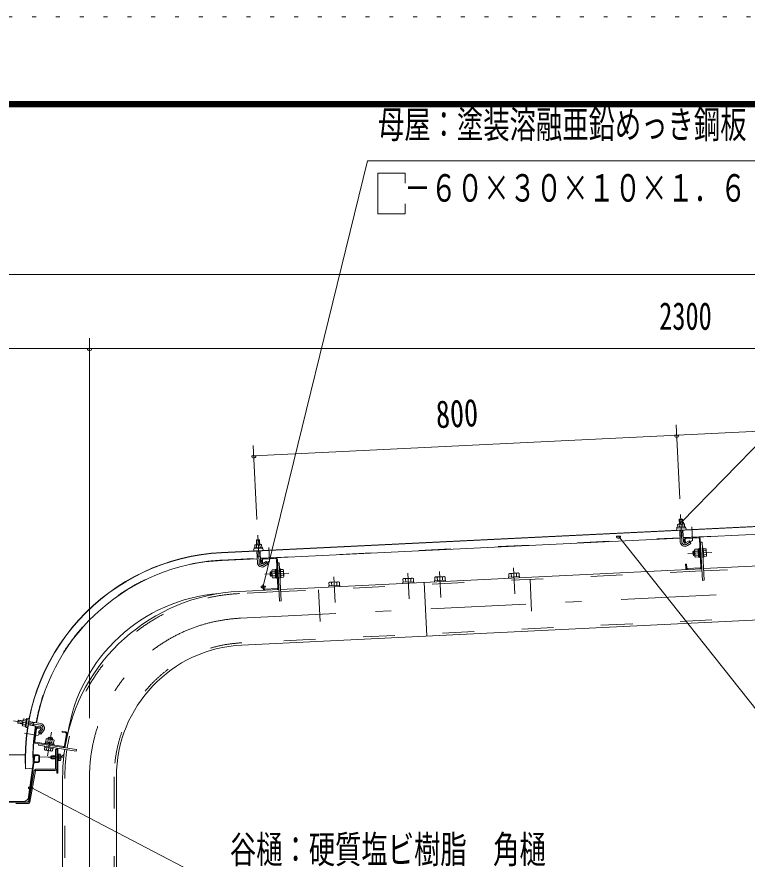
# Model space of a CAD drawing. Units: millimetres, scale not verified. Extents: x -34836 to 34836, y -16800 to 16800.
# Drawn here: x 21941 to 27460, y 10433 to 16800 of the extents above; entities that cross this region are included whole.
import ezdxf
from ezdxf.enums import TextEntityAlignment as Align

# ---------------------------------------------------------------- set-up
doc = ezdxf.new("R2010")
doc.units = ezdxf.units.MM
doc.header["$LTSCALE"] = 60
for name, pattern in [('USER2', [10, 4, -6]), ('USER3', [24, 12, -5, 2, -5]), ('USER4', [3, 0.5, -2.5])]:
    doc.linetypes.add(name, pattern=pattern)
for name, color, linetype, lineweight in [('0-6_2-02BOLD', 7, 'Continuous', 18), ('0-7_2-12HIDDEN', 3, 'USER2', 18), ('0-8_2-22CENTER', 3, 'USER3', 18), ('0-9_2-42THIN', 4, 'Continuous', 18), ('0-A_2-52DIM', 3, 'Continuous', 18), ('0-C_F-F1PAPER', 5, 'Continuous', 18), ('0-D_F-E_J_ADD', 5, 'USER4', 18)]:
    doc.layers.add(name, color=color, linetype=linetype, lineweight=lineweight)
doc.styles.add('ＭＳ ゴシック', font='')
doc.styles.get('ＭＳ ゴシック').set_extended_font_data('MS Gothic')

msp = doc.modelspace()

# ---------------------------------------------------------------- linework, layer by layer
at = {"layer": '0-6_2-02BOLD'}
for p, q in [((23487.19, 12749.19), (31529.55, 13142.53)), ((26970.96, 13001.83), (26972.69, 12966.62)), ((26977.81, 12861.85), (30150.01, 13016.99)), ((26948.83, 12942.93), (26947.82, 12963.39)), ((26973.78, 12964.66), (26974.77, 12944.19)), ((26951.01, 12918.61), (26955.32, 12830.46)), ((26953.11, 12875.51), (26977.09, 12876.7)), ((26979.28, 12831.63), (26974.97, 12919.78)), ((26998.91, 12856.47), (27093.18, 12861.08)), ((23774.78, 12845.51), (23750.81, 12844.34)), ((23751.64, 12807.07), (23752.65, 12786.61)), ((23778.59, 12787.88), (23777.59, 12808.34)), ((23781.63, 12705.53), (26953.84, 12860.68)), ((27008.46, 12803.15), (27034.67, 12820.05)), ((27099.89, 12855), (27110.36, 12640.86)), ((27107.61, 12828.14), (27120.4, 12828.76)), ((23754.82, 12762.29), (23759.14, 12674.14)), ((23783.11, 12675.31), (23778.8, 12763.46)), ((27090, 12762.22), (27066.81, 12761.09)), ((27089.21, 12778.39), (27097.2, 12778.78)), ((27090.35, 12755.22), (27098.73, 12747.62)), ((27099.12, 12739.63), (27090.73, 12747.23)), ((27097.07, 12781.58), (27103.46, 12781.89)), ((27149.14, 12765.11), (27129.96, 12764.18)), ((30313.56, 12784.71), (27130.17, 12629.01)), ((27131.43, 12734.19), (27150.61, 12735.13)), ((23757.66, 12704.35), (23490.03, 12691.27)), ((23756.94, 12719.2), (23780.9, 12720.38)), ((23897, 12704.76), (23802.72, 12700.15)), ((23914.19, 12484.54), (23903.71, 12698.69)), ((27057.56, 12729.58), (27065.55, 12729.98)), ((27068.28, 12731.1), (27091.47, 12732.23)), ((27092.2, 12717.24), (27069.02, 12716.1)), ((23812.28, 12646.83), (23838.5, 12663.73)), ((23932.85, 12626.83), (23926.46, 12626.51)), ((23933.77, 12607.86), (23952.96, 12608.8)), ((27117.38, 12628.38), (23933.99, 12472.69)), ((27104.28, 12634.15), (27010, 12629.54)), ((23861.37, 12573.27), (23859.82, 12605.23)), ((23870.64, 12604.77), (23893.82, 12605.9)), ((23895.28, 12575.92), (23872.1, 12574.79)), ((23894.16, 12598.9), (23902.55, 12591.3)), ((23894.56, 12590.91), (23902.94, 12583.31)), ((23954.42, 12578.81), (23935.24, 12577.87)), ((23935.98, 12562.87), (23955.18, 12563.82)), ((24878.85, 12551.34), (24880.04, 12526.99)), ((24919.24, 12528.9), (24918.06, 12553.26)), ((25119.75, 12538.71), (25118.55, 12563.06)), ((25157.77, 12564.98), (25158.96, 12540.63)), ((25177.37, 12565.94), (25178.57, 12541.59)), ((25679.08, 12566.06), (25677.88, 12590.42)), ((25717.1, 12592.34), (25718.29, 12567.98)), ((25736.71, 12593.3), (25737.89, 12568.94)), ((25740.64, 12569.07), (25741.03, 12561.08)), ((24298.36, 12498.54), (24298.75, 12490.55)), ((24320.7, 12499.63), (24319.51, 12523.98)), ((24358.72, 12525.9), (24359.92, 12501.55)), ((24379.53, 12502.51), (24378.33, 12526.86)), ((25019.89, 12525.8), (25039.74, 12119.88)), ((25181.3, 12541.72), (25181.69, 12533.73)), ((23921.2, 12472.07), (23621.56, 12457.4)), ((23813.82, 12473.23), (23908.09, 12477.84)), ((23641.42, 12051.5), (30185.67, 12371.56)), ((21989.45, 11480.14), (22009.68, 11476.93)), ((22030.59, 11472.62), (22120.78, 11458.34)), ((22068.86, 11466.55), (22065.1, 11442.85)), ((22005.62, 11451.28), (21985.38, 11454.48)), ((22117.03, 11434.64), (22026.47, 11448.98)), ((22083.91, 11418.82), (22069.14, 11325.58)), ((22075.46, 11324.58), (22090.23, 11417.82)), ((22097.55, 11423.14), (22124.41, 11418.88)), ((22177.72, 11340), (22174.09, 11317.07)), ((22177.18, 11342.9), (22178.42, 11350.8)), ((22203.74, 11312.37), (22207.37, 11335.3)), ((22299.87, 11289.04), (22314.63, 11382.28)), ((22320.95, 11381.28), (22306.19, 11288.03)), ((22080.78, 11317.26), (22292.54, 11283.72)), ((22106.64, 11306.68), (22104.65, 11294.04)), ((22149.07, 11280.53), (22150.07, 11286.85)), ((22167.83, 11277.55), (22164.83, 11258.58)), ((22181.01, 11315.97), (22187.66, 11306.81)), ((22195.57, 11305.56), (22188.91, 11314.72)), ((22194.47, 11253.89), (22197.48, 11272.86)), ((22212.31, 11270.51), (22209.29, 11251.54)), ((21576.61, 11223.07), (22003.6, 11223.07)), ((22070.95, 11214.39), (22029.49, 10903.78)), ((22063.61, 11223.07), (22102.11, 11223.07)), ((22071.56, 11173.6), (22076.9, 11213.6)), ((22102.11, 11217.07), (22080.86, 11217.07)), ((22106.11, 11213.07), (22106.11, 11173.07)), ((22112.11, 11173.07), (22112.11, 11213.07)), ((22112.11, 11205.72), (22197.71, 11204.97)), ((22232.91, 11215.07), (22201.71, 11215.07)), ((22271.69, 11214.62), (22257.71, 11214.62)), ((22032.42, 10880.43), (22069.69, 11159.6)), ((22073.65, 11163.07), (22102.11, 11163.07)), ((22102.11, 11169.07), (22075.52, 11169.07)), ((22257.71, 11178.07), (22251.31, 11178.07)), ((22257.71, 11191.52), (22271.69, 11191.52)), ((22005.98, 11116.89), (22065.9, 11119.82)), ((22030.4, 10864.72), (22072.42, 11103.01)), ((22081.48, 11101.42), (22039.46, 10863.13)), ((22230.91, 11112.27), (22083.45, 11112.27)), ((22083.45, 11103.07), (22230.91, 11103.07)), ((22286.9, 11055.89), (22286.9, 8043.89)), ((22693.3, 8043.89), (22693.3, 11055.89)), ((21551.79, 10863.07), (22028.43, 10863.07)), ((21590.37, 10869.07), (21989.84, 10869.07)), ((22028.43, 10853.87), (21934.11, 10853.87))]:
    msp.add_line(p, q, dxfattribs=at)
for points in [[(31313.45, 13073.89), (31532.38, 13084.6), (31529.45, 13144.53), (23487.1, 12751.19)], [(26948.71, 12965.45), (26946.99, 13000.66), (26970.96, 13001.83), (26968.87, 13003.73), (26948.89, 13002.76), (26946.99, 13000.66)], [(26987.75, 12944.83), (26986.75, 12965.3), (26983.17, 12967.14), (26938.23, 12964.93), (26934.85, 12962.76), (26935.85, 12942.29)], [(23739.67, 12785.97), (23738.68, 12806.44), (23742.04, 12808.61), (23787, 12810.82), (23790.57, 12808.97), (23791.58, 12788.51)], [(23776.5, 12810.3), (23774.78, 12845.51), (23772.68, 12847.41), (23752.72, 12846.44), (23750.81, 12844.34), (23752.53, 12809.13)], [(26986.43, 12849.45), (26987.75, 12822.28), (26994.14, 12822.6), (26992.81, 12849.76)], [(27034.67, 12820.05), (27021.68, 12840.22), (26995.47, 12823.33)], [(27120.4, 12828.76), (27134.46, 12541.11), (27121.68, 12540.49), (27106.28, 12855.31)], [(27063.99, 12761.94), (27056, 12761.55), (27050.29, 12755.27), (27051.28, 12735.29), (27057.56, 12729.58), (27056, 12761.55)], [(27069.02, 12716.1), (27066, 12720.79), (27063.54, 12771.13), (27066.08, 12776.08), (27089.26, 12777.22)], [(27100.26, 12716.46), (27092.26, 12716.07), (27089.21, 12778.39)], [(27097.07, 12781.58), (27100.39, 12713.66), (27106.78, 12713.97)], [(27125.96, 12714.91), (27132.35, 12715.23), (27129.03, 12783.14), (27122.63, 12782.84)], [(27129.23, 12779.17), (27148.41, 12780.11), (27151.43, 12775.43), (27153.89, 12725.09), (27151.35, 12720.14), (27132.15, 12719.2)], [(23796.64, 12693.44), (23797.97, 12666.28), (23791.56, 12665.96), (23790.24, 12693.13)], [(23838.5, 12663.73), (23825.5, 12683.9), (23799.28, 12667.01)], [(23910.1, 12698.99), (23925.5, 12384.17), (23938.29, 12384.8), (23924.22, 12672.45), (23911.43, 12671.82)], [(23893.09, 12620.9), (23869.9, 12619.76), (23867.35, 12614.81), (23869.82, 12564.47), (23872.84, 12559.78), (23896.02, 12560.92)], [(23904.07, 12560.14), (23896.08, 12559.75), (23893.03, 12622.07), (23901.03, 12622.46)], [(23907.28, 12625.57), (23900.88, 12625.26), (23904.21, 12557.34), (23910.6, 12557.64)], [(23932.85, 12626.83), (23936.18, 12558.9), (23929.77, 12558.58)], [(23955.18, 12563.82), (23957.71, 12568.77), (23955.25, 12619.11), (23952.24, 12623.79), (23933.04, 12622.86)], [(27003.3, 12635.62), (27001.96, 12662.78), (26995.57, 12662.47), (26996.9, 12635.31)], [(23869.37, 12573.66), (23861.37, 12573.27), (23855.09, 12578.97), (23854.11, 12598.95), (23859.82, 12605.23), (23867.8, 12605.62)], [(24860.43, 12526.02), (24859.23, 12550.38), (24865.31, 12554.3), (24931.24, 12557.52), (24937.66, 12554.21), (24938.85, 12529.86)], [(25100.13, 12537.75), (25098.95, 12562.1), (25105.03, 12566.02), (25170.95, 12569.25), (25177.37, 12565.94)], [(25740.64, 12569.07), (25656.73, 12564.97), (25657.12, 12556.98)], [(25659.46, 12565.1), (25658.27, 12589.46), (25664.35, 12593.38), (25730.28, 12596.6), (25736.71, 12593.3)], [(23800.71, 12478.99), (23799.38, 12506.16), (23805.79, 12506.46), (23807.11, 12479.3)], [(24298.36, 12498.54), (24382.26, 12502.64), (24382.65, 12494.65)], [(24378.33, 12526.86), (24371.91, 12530.17), (24305.99, 12526.95), (24299.91, 12523.02), (24301.09, 12498.67)], [(24941.98, 12522), (24941.59, 12529.99), (24857.69, 12525.89), (24858.08, 12517.9)], [(25181.3, 12541.72), (25097.4, 12537.62), (25097.79, 12529.63)], [(21948.74, 11461.29), (21947.08, 11463.58), (21950.19, 11483.33), (21952.49, 11485)], [(21983.55, 11455.77), (21948.74, 11461.29), (21952.49, 11485), (21987.31, 11479.49)], [(22011.71, 11489.77), (21991.47, 11492.97), (21988.95, 11489.84), (21981.9, 11445.41), (21983.35, 11441.65), (22003.58, 11438.44)], [(22124.41, 11418.88), (22125.42, 11425.21), (22098.55, 11429.46)], [(22142.2, 11402.56), (22122.57, 11378.31), (22103.92, 11393.42), (22123.55, 11417.66)], [(22309.31, 11389.6), (22282.45, 11393.85), (22283.45, 11400.17), (22310.32, 11395.92)], [(22159.26, 11319.42), (22162.89, 11342.35), (22168.1, 11344.34), (22217.87, 11336.45), (22222.2, 11332.95), (22218.57, 11310.03)], [(22208.78, 11337.9), (22210.03, 11345.79), (22178.42, 11350.8), (22185.3, 11355.79), (22205.05, 11352.66), (22210.03, 11345.79)], [(22104.64, 11294.04), (22389.1, 11248.99), (22391.1, 11261.63), (22079.78, 11310.94)], [(22149.07, 11280.53), (22216.24, 11269.88), (22217.24, 11276.21)], [(22209.29, 11251.54), (22204.1, 11249.54), (22154.32, 11257.42), (22150, 11260.93), (22153, 11279.91)], [(22153.08, 11305.81), (22154.08, 11312.13), (22221.24, 11301.5), (22220.25, 11295.17)], [(22218.48, 11301.93), (22219.72, 11309.84), (22158.1, 11319.6), (22156.84, 11311.69)], [(22251.31, 11270.81), (22251.31, 11083.07), (22242.11, 11083.07), (22242.11, 11272.27)], [(22197.71, 11211.07), (22201.71, 11215.07), (22201.71, 11191.07), (22232.91, 11191.07)], [(22197.71, 11211.07), (22197.71, 11195.07), (22201.71, 11191.07)], [(22242.11, 11263.07), (22232.91, 11263.07), (22232.91, 11114.27)], [(22257.71, 11178.07), (22257.71, 11228.07), (22251.31, 11228.07)], [(22257.71, 11226.17), (22271.69, 11226.17), (22273.71, 11222.67), (22273.71, 11183.47)], [(22273.71, 11183.47), (22271.69, 11179.98), (22257.71, 11179.98)]]:
    msp.add_lwpolyline(points, dxfattribs=at)
for points in [[(26929.83, 12941.99), (26930.15, 12935.6), (26994.08, 12938.74), (26993.76, 12945.12)], [(23797.58, 12788.81), (23733.66, 12785.67), (23733.97, 12779.28), (23797.89, 12782.42)], [(22002.64, 11432.5), (22012.66, 11495.71), (22018.99, 11494.71), (22008.95, 11431.5)]]:
    msp.add_lwpolyline(points, close=True, dxfattribs=at)
for centre, radius, start, end in [((26934.53, 12927.81), 8, 92.79938, 272.79938), ((26941.8, 12953.6), 11.5, 58.41574, 118.41574), ((26962.8, 12923.1), 42.99, 75.21204, 110.38795), ((26980.73, 12955.5), 11.5, 67.18425, 127.18425), ((26990.47, 12930.55), 8, 272.8002, 92.80019), ((26999.21, 12850.08), 12.8, 92.79877, 182.79855), ((27093.5, 12854.69), 12.8, 2.8027, 92.80269), ((27093.5, 12854.69), 6.4, 2.8027, 92.80269), ((23745.62, 12797.28), 11.5, 58.41574, 118.41574), ((23766.63, 12766.78), 42.99, 75.21204, 110.38795), ((23784.54, 12799.19), 11.5, 67.18425, 127.18425), ((26989.77, 12832.15), 34.5, 182.79999, 302.79999), ((26989.77, 12832.15), 10.5, 182.79999, 302.79999), ((26999.21, 12850.08), 6.4, 92.79877, 182.79079), ((23563.31, 11193.06), 1560, 92.79997, 182.80008), ((23563.31, 11193.06), 1558, 92.79996, 182.80008), ((23738.35, 12771.49), 8, 92.79938, 272.79938), ((23794.29, 12774.23), 8, 272.8002, 92.80019), ((27075.15, 12769.01), 11.51, 182.80093, 223.52776), ((27106.55, 12748), 41.84, 161.77553, 203.82634), ((27140.07, 12772.18), 11.51, 322.07413, 2.80093), ((27110.88, 12748.22), 41.84, 341.77554, 23.82634), ((27142.28, 12727.2), 11.51, 2.80093, 43.52777), ((23563.31, 11193.06), 1500, 92.79996, 169.6111), ((23793.59, 12675.83), 34.5, 182.79999, 302.79999), ((23793.59, 12675.83), 10.5, 182.79999, 302.79999), ((23803.03, 12693.76), 12.8, 92.79877, 182.79855), ((23803.03, 12693.76), 6.4, 92.79877, 182.79079), ((23897.31, 12698.37), 12.8, 2.8027, 92.80269), ((23897.31, 12698.37), 6.4, 2.8027, 92.80269), ((27077.36, 12724.03), 11.51, 142.07411, 182.80093), ((23878.98, 12612.7), 11.51, 182.80093, 223.52776), ((23943.9, 12615.87), 11.51, 322.07413, 2.80093), ((23914.7, 12591.9), 41.84, 341.77554, 23.82634), ((27009.68, 12635.93), 12.8, 182.79791, 272.80046), ((27009.68, 12635.93), 6.4, 182.79079, 272.80046), ((27103.98, 12640.54), 6.4, 272.81155, 2.8027), ((27103.98, 12640.54), 12.8, 272.81155, 2.8027), ((23910.38, 12591.68), 41.84, 161.77553, 203.82634), ((23881.18, 12567.71), 11.51, 142.07411, 182.80093), ((23946.09, 12570.89), 11.51, 2.80093, 43.52777), ((24869.6, 12539.35), 15.14, 52.37167, 92.79999), ((24900.96, 12500.86), 55.12, 71.93568, 113.66429), ((24928.42, 12542.23), 15.13, 92.79999, 133.23114), ((25109.32, 12551.07), 15.14, 52.37167, 92.79999), ((25140.67, 12512.58), 55.12, 71.93568, 113.66429), ((25168.13, 12553.95), 15.13, 92.79999, 133.23114), ((25668.64, 12578.43), 15.14, 52.37167, 92.79999), ((25700.01, 12539.94), 55.12, 71.93568, 113.66429), ((25727.47, 12581.31), 15.13, 92.79999, 133.23114), ((23813.5, 12479.61), 12.8, 182.79791, 272.80046), ((23813.5, 12479.61), 6.4, 182.79079, 272.80046), ((23907.79, 12484.22), 6.4, 272.81155, 2.8027), ((23907.79, 12484.22), 12.8, 272.81155, 2.8027), ((24310.27, 12511.99), 15.14, 52.37167, 92.79999), ((24341.63, 12473.5), 55.12, 71.93568, 113.66429), ((24369.09, 12514.87), 15.13, 92.79999, 133.23114), ((23690.11, 11055.89), 1403.2, 92.80005, 171.00011), ((23563.31, 11193.06), 1252, 94.35126, 171.14919), ((23690.11, 11055.89), 996.8, 92.80005, 180), ((22027.89, 11460.9), 42.99, 153.41284, 188.58876), ((21999.83, 11485.07), 11.5, 145.38803, 205.38803), ((22024.96, 11489.72), 6.69, 351.00305, 171.00304), ((21993.74, 11446.58), 11.5, 136.61952, 196.61952), ((22015.76, 11434.48), 6.26, 171.00337, 351.00337), ((23563.31, 11193.06), 1500, 170.52794, 182.80006), ((22096.55, 11416.82), 12.8, 80.99878, 170.99857), ((22096.55, 11416.82), 6.4, 81.00534, 170.99736), ((22115.39, 11424.26), 10.5, 321.00548, 81.00546), ((22115.39, 11424.26), 34.5, 321.00006, 81.00246), ((22168.94, 11332.56), 11.51, 40.27335, 81.00017), ((22186.43, 11299.07), 41.84, 59.97212, 102.02293), ((22213.43, 11325.52), 11.51, 81.00017, 121.72699), ((22308.31, 11383.28), 6.4, 350.99568, 81.00534), ((22308.31, 11383.28), 12.8, 350.99689, 80.99942), ((22081.78, 11323.58), 12.8, 170.99464, 260.99464), ((22081.78, 11323.58), 6.4, 170.99344, 260.99344), ((22293.54, 11290.03), 12.8, 260.99464, 350.98579), ((22293.54, 11290.03), 6.4, 260.99344, 350.98459), ((22080.86, 11213.07), 10, 90, 172.39798), ((22080.86, 11213.07), 4, 90, 172.39577), ((22102.11, 11213.07), 10, 0, 90), ((22102.11, 11213.07), 4, 0, 90), ((22158.77, 11268.37), 11.51, 261.00017, 301.72699), ((22185.76, 11294.8), 41.84, 239.97212, 282.02293), ((22203.25, 11261.32), 11.51, 220.27335, 261.00017), ((22264.44, 11220.39), 9.27, 321.46854, 0), ((22239.67, 11203.07), 34.04, 340.17088, 19.8313), ((22253.25, 11264.49), 60, 289.93993, 316.72618), ((23690.11, 11055.89), 1403.2, 171.52264, 180), ((22073.65, 11159.07), 4, 90, 172.39577), ((22075.52, 11173.07), 4, 172.39839, 270), ((22102.11, 11173.07), 4, 270, 0), ((22102.11, 11173.07), 10, 270, 0), ((22264.44, 11185.75), 9.26, 0, 38.5462), ((22083.45, 11101.07), 11.2, 90, 169.99986), ((22083.45, 11101.07), 2, 90, 169.99971), ((22230.91, 11114.27), 2, 270, 0), ((22230.91, 11114.27), 11.2, 270, 0), ((21989.84, 10909.07), 40, 270, 352.39709), ((22012.6, 10883.07), 20, 270, 352.39682), ((22028.43, 10865.07), 2, 270, 349.99971), ((22028.43, 10865.07), 11.2, 270, 350.00003)]:
    msp.add_arc(centre, radius, start, end, dxfattribs=at)
at = {"layer": '0-7_2-12HIDDEN'}
for p, q in [((26977.72, 12863.85), (30149.91, 13018.99)), ((23781.53, 12707.52), (26953.74, 12862.68)), ((30308.27, 12767.62), (27130.99, 12612.23)), ((23489.93, 12693.26), (23757.55, 12706.35)), ((27118.2, 12611.61), (23934.8, 12455.91)), ((25819.75, 12548.1), (25837.96, 12175.75)), ((23922.03, 12455.28), (23622.38, 12440.63)), ((24221.66, 12469.94), (24239.88, 12097.59)), ((30190.96, 12388.64), (23640.59, 12068.27)), ((22303.71, 8043.89), (22303.71, 11055.89)), ((22676.5, 11055.89), (22676.5, 8043.89))]:
    msp.add_line(p, q, dxfattribs=at)
for centre, radius, start, end in [((23563.31, 11193.06), 1502, 92.79997, 169.61304), ((23690.11, 11055.89), 1386.4, 92.80005, 171.00003), ((23690.11, 11055.89), 1013.6, 92.80005, 180), ((23563.31, 11193.06), 1502, 170.52855, 182.80008), ((23690.11, 11055.89), 1386.4, 171.52901, 180)]:
    msp.add_arc(centre, radius, start, end, dxfattribs=at)
at = {"layer": '0-8_2-22CENTER'}
for p, q in [((26957.18, 13037.84), (26967.3, 12831.05)), ((27047.02, 12838.8), (27041.83, 12945.07)), ((23761, 12881.52), (23771.13, 12674.73)), ((27001.96, 12813.24), (27041.46, 12838.69)), ((23850.85, 12682.48), (23845.64, 12788.75)), ((27010.83, 12743.31), (27192.61, 12752.22)), ((23805.77, 12656.92), (23845.29, 12682.37)), ((25145.61, 12411.82), (25136.04, 12607.59)), ((25695.36, 12634.94), (25704.94, 12439.17)), ((23631.48, 12254.46), (30323.49, 12581.75)), ((23814.66, 12586.99), (23996.44, 12595.9)), ((24346.57, 12372.74), (24336.99, 12568.51)), ((24896.32, 12595.87), (24905.9, 12400.09)), ((21914.43, 11478.88), (22118.91, 11446.48)), ((22132.88, 11410.11), (22103.3, 11373.58)), ((22102.6, 11368.07), (21997.51, 11384.71)), ((22172.94, 11213.97), (22201.43, 11393.72)), ((22293.71, 11203.07), (22177.71, 11203.07)), ((22490.11, 11055.89), (22490.11, -1848.11))]:
    msp.add_line(p, q, dxfattribs=at)
for centre, radius, start, end in [((26989.77, 12832.15), 22.5, 182.79999, 302.79999), ((23793.59, 12675.83), 22.5, 182.79999, 302.79999), ((23690.11, 11055.89), 1200, 92.80005, 180), ((22115.39, 11424.26), 22.5, 320.99779, 80.99777)]:
    msp.add_arc(centre, radius, start, end, dxfattribs=at)
at = {"layer": '0-9_2-42THIN'}
for p, q in [((26948.89, 13002.76), (26950.71, 12965.55)), ((26970.68, 12966.53), (26968.87, 13003.73)), ((23754.53, 12809.23), (23752.71, 12846.44)), ((23772.68, 12847.41), (23774.5, 12810.21)), ((27052.2, 12757.35), (27064.18, 12757.95)), ((27065.35, 12733.97), (27053.37, 12733.39)), ((23868, 12601.63), (23856.01, 12601.04)), ((23857.19, 12577.07), (23869.17, 12577.66)), ((21983.86, 11457.75), (21947.08, 11463.58)), ((21950.2, 11483.33), (21986.99, 11477.5)), ((22183, 11354.12), (22181.13, 11342.27)), ((22204.83, 11338.53), (22206.71, 11350.37)), ((22198.51, 11211.87), (22232.91, 11211.87)), ((22232.91, 11194.27), (22198.51, 11194.27))]:
    msp.add_line(p, q, dxfattribs=at)
for points in [[(26953.48, 12868.06), (26955.11, 12875.61), (26953, 12918.71)], [(26972.98, 12919.68), (26975.08, 12876.59), (26977.45, 12869.23)], [(23756.83, 12762.38), (23758.93, 12719.3), (23757.3, 12711.74)], [(23781.27, 12712.91), (23778.9, 12720.27), (23776.79, 12763.36)], [(22030.23, 11470.66), (22068.54, 11464.59), (22076.24, 11465.39)], [(22072.47, 11441.68), (22065.42, 11444.83), (22026.8, 11450.95)]]:
    msp.add_lwpolyline(points, dxfattribs=at)
at = {"layer": '0-A_2-52DIM'}
for p, q in [((29630.11, 15711.89), (26964.43, 12980.24)), ((24876.16, 15543.3), (24876.16, 15618.19)), ((11890.1, 14851.94), (31690.11, 14851.94)), ((22490.11, 11498.29), (22490.11, 14371.94)), ((31690.11, 14291.94), (11890.1, 14291.94)), ((22506.11, 14291.94), (22474.11, 14291.94)), ((31642.25, 13867.7), (23731.7, 13480.81)), ((26951.32, 13157.69), (26923.96, 13717.03)), ((26943.87, 13637.13), (26911.87, 13637.13)), ((23727.79, 13560.71), (23755.14, 13001.37)), ((23747.7, 13480.81), (23715.7, 13480.81)), ((26980.43, 12980.24), (26948.43, 12980.24)), ((26504.26, 12874.57), (26472.26, 12874.57)), ((26488.26, 12874.57), (27950.1, 11031.89)), ((23818.76, 12495.97), (23786.76, 12495.97)), ((22060.35, 10977.1), (22028.35, 10977.1))]:
    msp.add_line(p, q, dxfattribs=at)
for points in [[(23802.76, 12495.97), (24590.1, 15711.89), (28030.11, 15711.89)], [(24876.16, 15618.19), (24670.11, 15618.19), (24670.11, 15311.89), (24876.16, 15311.89), (24876.16, 15386.81)], [(26390.13, 10231.88), (23470.12, 10231.88), (22044.35, 10977.1)]]:
    msp.add_lwpolyline(points, dxfattribs=at)
for centre in [(22490.11, 14291.94), (26927.87, 13637.13), (23731.7, 13480.81), (26964.43, 12980.24), (26488.26, 12874.57), (23802.76, 12495.97), (22044.35, 10977.1)]:
    msp.add_arc(centre, 16, 180, 0, dxfattribs=at)
at = {"layer": '0-C_F-F1PAPER'}
for points in [[(34036.13, -16000), (-11883.87, -16000), (-11883.87, 16160), (34036.13, 16160)], [(34032.13, -15996), (-11879.87, -15996), (-11879.87, 16156), (34032.13, 16156)], [(34028.13, -15992), (34028.13, 16152), (-11875.87, 16152), (-11875.87, -15992)], [(34024.13, -15988), (-11871.87, -15988), (-11871.87, 16148), (34024.13, 16148)], [(34020.13, -15984), (34020.13, 16144), (-11867.87, 16144), (-11867.87, -15984)], [(34016.13, -15980), (-11863.87, -15980), (-11863.87, 16140), (34016.13, 16140)], [(34012.13, -15976), (34012.13, 16136), (-11859.87, 16136), (-11859.87, -15976)], [(34008.13, -15972), (-11855.87, -15972), (-11855.87, 16132), (34008.13, 16132)], [(34004.13, -15968), (-11851.87, -15968), (-11851.87, 16128), (34004.13, 16128)], [(34000.13, -15964), (-11847.87, -15964), (-11847.87, 16124), (34000.13, 16124)], [(33996.13, -15960), (33996.13, 16120), (-11843.87, 16120), (-11843.87, -15960)]]:
    msp.add_lwpolyline(points, close=True, dxfattribs=at)
at = {"layer": '0-D_F-E_J_ADD'}
msp.add_lwpolyline([(34836.13, -16800), (-12683.87, -16800), (-12683.87, 16800), (34836.13, 16800)], close=True, dxfattribs=at)

# ---------------------------------------------------------------- texts
at = {"layer": '0-A_2-52DIM', "color": 7, "style": 'ＭＳ ゴシック', "width": 0.7}
for s, p in [('母屋：塗装溶融亜鉛めっき鋼板', (24670.1, 15820.32)), ('\u3000－６０×３０×１０×１．６', (24670.1, 15340.32)), ('2300', (26795.81, 14371.94)), ('谷樋：硬質塩ビ樹脂\u3000角樋', (23550.12, 10340.31))]:
    msp.add_text(s, height=208.4, dxfattribs=at).set_placement(p, align=Align.BOTTOM_LEFT)
at = {"layer": '0-A_2-52DIM', "color": 7, "style": 'ＭＳ ゴシック', "width": 0.75}
msp.add_text('800', height=208.4, rotation=2.8, dxfattribs=at).set_placement((25115.88, 13628.6), align=Align.BOTTOM_LEFT)

doc.saveas('drawing.dxf')
